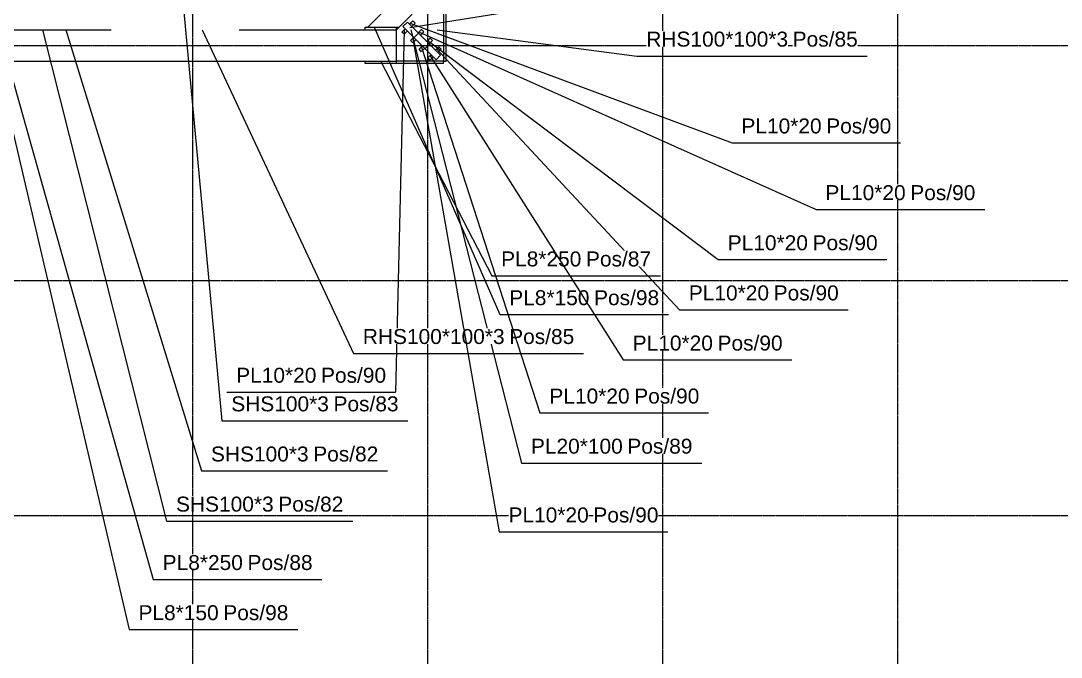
# Model space of a CAD drawing. Header units: millimetres. Extents: x -57554 to 16546, y 2142 to 98430.
# Drawn here: x 8016 to 11336, y 32645 to 34676 of the extents above; entities that cross this region are included whole.
import ezdxf

# ---------------------------------------------------------------- set-up
doc = ezdxf.new("R2010")
doc.units = ezdxf.units.MM
doc.linetypes.add('DXK_LINE_DOT3', pattern=[5.9187, 2.979, -0.9799, 0.9799, -0.9799])
doc.layers.add('S-Z2-A_TEXTUAL_ANNOTATION', color=7, linetype='Continuous')
doc.styles.add('Arial', font='ARIAL.TTF', dxfattribs={"height": 0.2})

msp = doc.modelspace()

# ---------------------------------------------------------------- linework, layer by layer
at = {"color": 1, "linetype": 'DXK_LINE_DOT3'}
for p, q in [((8565.2, 28847.3), (8565.2, 41847.3)), ((9315.2, 28847.3), (9315.2, 41847.3)), ((10065.2, 28847.3), (10065.2, 41847.3)), ((10815.2, 28847.3), (10815.2, 41847.3)), ((-6934.8, 34597.3), (15065.2, 34597.3)), ((-6934.8, 33847.3), (15065.2, 33847.3)), ((-6934.8, 33097.3), (15065.2, 33097.3))]:
    msp.add_line(p, q, dxfattribs=at)
at = {"color": 2, "linetype": 'Continuous'}
for p, q in [((9123.2, 34655.3), (9257.2, 34789.3)), ((9373.2, 34547.3), (9373.2, 34797.3)), ((9215.2, 34647.3), (9265.2, 34697.3)), ((9365.2, 34697.3), (9365.2, 34547.3)), ((9115.2, 34647.3), (9115.2, 34655.3)), ((9115.2, 34655.3), (9223.2, 34655.3)), ((9215.2, 34647.3), (9215.2, 34655.3)), ((9235.7, 34657.6), (9249.8, 34671.8)), ((9235.7, 34657.6), (9341.7, 34551.6)), ((9249.8, 34671.8), (9355.9, 34565.7)), ((9256.9, 34664.7), (9267.5, 34675.3)), ((9274.5, 34668.2), (9263.9, 34657.6)), ((9267.5, 34675.3), (9274.5, 34668.2)), ((7915.2, 34647.3), (8304.4, 34647.3)), ((8712.6, 34647.3), (9215.2, 34647.3)), ((9215.2, 34547.3), (9215.2, 34647.3)), ((9232.1, 34640), (9242.7, 34650.6)), ((9239.2, 34632.9), (9232.1, 34640)), ((9249.8, 34643.5), (9239.2, 34632.9)), ((9259.7, 34612.4), (9270.3, 34623)), ((9271, 34622.3), (9285.2, 34636.4)), ((9284.4, 34637.1), (9295.1, 34647.7)), ((9302.1, 34640.7), (9291.5, 34630.1)), ((9295.1, 34647.7), (9302.1, 34640.7)), ((9266.8, 34605.3), (9259.7, 34612.4)), ((9277.4, 34615.9), (9266.8, 34605.3)), ((9287.3, 34584.8), (9297.9, 34595.4)), ((9306.4, 34586.9), (9320.5, 34601.1)), ((9312, 34609.6), (9322.6, 34620.2)), ((9329.7, 34613.1), (9319.1, 34602.5)), ((9322.6, 34620.2), (9329.7, 34613.1)), ((9339.6, 34582), (9350.2, 34592.6)), ((9350.2, 34592.6), (9357.3, 34585.5)), ((9294.3, 34577.7), (9287.3, 34584.8)), ((9305, 34588.3), (9294.3, 34577.7)), ((9314.9, 34557.2), (9325.5, 34567.8)), ((9321.9, 34550.2), (9314.9, 34557.2)), ((9332.5, 34560.8), (9321.9, 34550.2)), ((9341.7, 34551.6), (9355.9, 34565.7)), ((9357.3, 34585.5), (9346.7, 34574.9)), ((7915.2, 34547.3), (9215.2, 34547.3)), ((9115.2, 34539.3), (9115.2, 34547.3)), ((9365.2, 34539.3), (9115.2, 34539.3)), ((9215.2, 34539.3), (9215.2, 34547.3)), ((9365.2, 34547.3), (9215.2, 34547.3)), ((9365.2, 34539.3), (9365.2, 34547.3)), ((9365.2, 34547.3), (9373.2, 34547.3))]:
    msp.add_line(p, q, dxfattribs=at)
at = {"layer": 'S-Z2-A_TEXTUAL_ANNOTATION'}
for p, q in [((8515.6, 34927.6), (8657.9, 33399.4)), ((7927.6, 34709.7), (8439, 32893)), ((7912.4, 34652.6), (8361.9, 32733)), ((8085.4, 34646.8), (8481.7, 33079.4)), ((8160.2, 34646.8), (8593.2, 33239.4)), ((8594.9, 34646.8), (9077.6, 33614.3)), ((9145.4, 34653.4), (9544.8, 33738.2)), ((9239.9, 34646.3), (9211.7, 33490.7)), ((9260.4, 34647), (9614, 33264.3)), ((9344.9, 34646.8), (9982.1, 34563.4)), ((9316.3, 34612.3), (10241.9, 33913.5)), ((9982.1, 34563.4), (10716.6, 34563.4)), ((9165.4, 34545.4), (9519, 33861.9)), ((10285.6, 34286.3), (10823.7, 34286.3)), ((10553.7, 34073.5), (11091.9, 34073.5)), ((10241.9, 33913.5), (10780, 33913.5)), ((9519, 33861.9), (10057.1, 33861.9)), ((9544.8, 33738.2), (10083, 33738.2)), ((10117.8, 33753.5), (10655.9, 33753.5)), ((9077.6, 33614.3), (9812.1, 33614.3)), ((9938.7, 33593.5), (10476.9, 33593.5)), ((8673.6, 33490.7), (9211.7, 33490.7)), ((8657.9, 33399.4), (9251.6, 33399.4)), ((9672.9, 33424.3), (10211.1, 33424.3)), ((9614, 33264.3), (10189.2, 33264.3)), ((8593.2, 33239.4), (9186.9, 33239.4)), ((8481.7, 33079.4), (9075.4, 33079.4)), ((9542.5, 33044.9), (10080.7, 33044.9)), ((8439, 32893), (8977.1, 32893)), ((8361.9, 32733), (8900, 32733))]:
    msp.add_line(p, q, dxfattribs=at)

# ---------------------------------------------------------------- wipeouts: each hides what was drawn before it
for points in [[(10527.6, 33943.5), (10527.6, 33993.5), (10271.9, 33993.5), (10271.9, 33943.5)], [(8959.3, 33520.7), (8959.3, 33570.7), (8703.6, 33570.7), (8703.6, 33520.7)], [(9958.6, 33454.3), (9958.6, 33504.3), (9702.9, 33504.3), (9702.9, 33454.3)], [(9936.7, 33294.3), (9936.7, 33344.3), (9644, 33344.3), (9644, 33294.3)], [(8934.4, 33269.4), (8934.4, 33319.4), (8623.2, 33319.4), (8623.2, 33269.4)]]:
    msp.add_wipeout(points).dxf.layer = 'S-Z2-A_TEXTUAL_ANNOTATION'

# ---------------------------------------------------------------- next in the draw order: texts
at = {"layer": 'S-Z2-A_TEXTUAL_ANNOTATION', "style": 'Arial'}
for s, p in [('PL10*20', (10271.9, 33943.5)), ('PL10*20', (8703.6, 33520.7)), ('PL10*20', (9702.9, 33454.3)), ('PL20*100', (9644, 33294.3)), ('SHS100*3', (8623.2, 33269.4))]:
    msp.add_text(s, height=47.75, dxfattribs=at).set_placement(p)

# ---------------------------------------------------------------- next in the draw order: wipeouts: each hides what was drawn before it
for points in [[(10839.4, 34103.5), (10839.4, 34153.5), (10583.7, 34153.5), (10583.7, 34103.5)], [(10750, 33943.5), (10750, 33993.5), (10542.6, 33993.5), (10542.6, 33943.5)], [(10403.5, 33783.5), (10403.5, 33833.5), (10147.8, 33833.5), (10147.8, 33783.5)], [(9830.5, 33768.2), (9830.5, 33818.2), (9574.8, 33818.2), (9574.8, 33768.2)], [(9559.6, 33644.3), (9559.6, 33694.3), (9107.6, 33694.3), (9107.6, 33644.3)], [(10224.4, 33623.5), (10224.4, 33673.5), (9968.7, 33673.5), (9968.7, 33623.5)], [(9181.7, 33520.7), (9181.7, 33570.7), (8974.3, 33570.7), (8974.3, 33520.7)], [(10181.1, 33454.3), (10181.1, 33504.3), (9973.6, 33504.3), (9973.6, 33454.3)], [(8999.1, 33429.4), (8999.1, 33479.4), (8687.9, 33479.4), (8687.9, 33429.4)], [(10159.2, 33294.3), (10159.2, 33344.3), (9951.7, 33344.3), (9951.7, 33294.3)], [(9156.9, 33269.4), (9156.9, 33319.4), (8949.4, 33319.4), (8949.4, 33269.4)], [(8822.9, 33109.4), (8822.9, 33159.4), (8511.7, 33159.4), (8511.7, 33109.4)], [(9828.2, 33074.9), (9828.2, 33124.9), (9572.5, 33124.9), (9572.5, 33074.9)], [(8724.7, 32923), (8724.7, 32973), (8469, 32973), (8469, 32923)], [(8647.5, 32763), (8647.5, 32813), (8391.9, 32813), (8391.9, 32763)]]:
    msp.add_wipeout(points).dxf.layer = 'S-Z2-A_TEXTUAL_ANNOTATION'

# ---------------------------------------------------------------- next in the draw order: texts
for s, height, p in [('PL10*20', 47.75, (10583.7, 34103.5)), ('Pos/90', 47.75, (10542.6, 33943.5)), ('PL10*20', 47.75, (10147.8, 33783.5)), ('PL8*150', 47.75, (9574.8, 33768.2)), ('RHS100*100*3', 47.754, (9107.6, 33644.3)), ('PL10*20', 47.75, (9968.7, 33623.5)), ('Pos/90', 47.75, (8974.3, 33520.7)), ('Pos/90', 47.75, (9973.6, 33454.3)), ('SHS100*3', 47.75, (8687.9, 33429.4)), ('Pos/89', 47.75, (9951.7, 33294.3)), ('Pos/82', 47.75, (8949.4, 33269.4)), ('SHS100*3', 47.75, (8511.7, 33109.4)), ('PL10*20', 47.75, (9572.5, 33074.9)), ('PL8*250', 47.75, (8469, 32923)), ('PL8*150', 47.75, (8391.9, 32763))]:
    msp.add_text(s, height=height, dxfattribs=at).set_placement(p)

# ---------------------------------------------------------------- next in the draw order: wipeouts: each hides what was drawn before it
for points in [[(11061.9, 34103.5), (11061.9, 34153.5), (10854.4, 34153.5), (10854.4, 34103.5)], [(10625.9, 33783.5), (10625.9, 33833.5), (10418.5, 33833.5), (10418.5, 33783.5)], [(10053, 33768.2), (10053, 33818.2), (9845.5, 33818.2), (9845.5, 33768.2)], [(9782.1, 33644.3), (9782.1, 33694.3), (9574.6, 33694.3), (9574.6, 33644.3)], [(10446.9, 33623.5), (10446.9, 33673.5), (10239.4, 33673.5), (10239.4, 33623.5)], [(9221.6, 33429.4), (9221.6, 33479.4), (9014.1, 33479.4), (9014.1, 33429.4)], [(9045.4, 33109.4), (9045.4, 33159.4), (8837.9, 33159.4), (8837.9, 33109.4)], [(10050.7, 33074.9), (10050.7, 33124.9), (9843.2, 33124.9), (9843.2, 33074.9)], [(8947.1, 32923), (8947.1, 32973), (8739.7, 32973), (8739.7, 32923)], [(8870, 32763), (8870, 32813), (8662.5, 32813), (8662.5, 32763)]]:
    msp.add_wipeout(points).dxf.layer = 'S-Z2-A_TEXTUAL_ANNOTATION'

# ---------------------------------------------------------------- next in the draw order: linework, layer by layer
at = {"layer": 'S-Z2-A_TEXTUAL_ANNOTATION'}
msp.add_line((9343.9, 34584.8), (10117.8, 33753.5), dxfattribs=at)

# ---------------------------------------------------------------- next in the draw order: texts
at = {"layer": 'S-Z2-A_TEXTUAL_ANNOTATION', "style": 'Arial'}
for s, p in [('Pos/90', (10854.4, 34103.5)), ('Pos/90', (10418.5, 33783.5)), ('Pos/98', (9845.5, 33768.2)), ('Pos/85', (9574.6, 33644.3)), ('Pos/90', (10239.4, 33623.5)), ('Pos/83', (9014.1, 33429.4)), ('Pos/82', (8837.9, 33109.4)), ('Pos/90', (9843.2, 33074.9)), ('Pos/88', (8739.7, 32923)), ('Pos/98', (8662.5, 32763))]:
    msp.add_text(s, height=47.75, dxfattribs=at).set_placement(p)

# ---------------------------------------------------------------- next in the draw order: wipeouts: each hides what was drawn before it
for points in [[(10464.1, 34593.4), (10464.1, 34643.4), (10012.1, 34643.4), (10012.1, 34593.4)], [(9804.7, 33891.9), (9804.7, 33941.9), (9549, 33941.9), (9549, 33891.9)]]:
    msp.add_wipeout(points).dxf.layer = 'S-Z2-A_TEXTUAL_ANNOTATION'

# ---------------------------------------------------------------- next in the draw order: linework, layer by layer
at = {"layer": 'S-Z2-A_TEXTUAL_ANNOTATION'}
for p, q in [((9257.7, 34654.7), (10384.8, 34836.3)), ((9261.2, 34667.5), (10285.6, 34286.3)), ((9267.5, 34618.7), (9542.5, 33044.9)), ((9295.1, 34591.1), (9672.9, 33424.3))]:
    msp.add_line(p, q, dxfattribs=at)

# ---------------------------------------------------------------- next in the draw order: texts
at = {"layer": 'S-Z2-A_TEXTUAL_ANNOTATION', "style": 'Arial'}
for s, height, p in [('RHS100*100*3', 47.754, (10012.1, 34593.4)), ('PL8*250', 47.75, (9549, 33891.9))]:
    msp.add_text(s, height=height, dxfattribs=at).set_placement(p)

# ---------------------------------------------------------------- next in the draw order: wipeouts: each hides what was drawn before it
for points in [[(10686.6, 34593.4), (10686.6, 34643.4), (10479.1, 34643.4), (10479.1, 34593.4)], [(10027.1, 33891.9), (10027.1, 33941.9), (9819.7, 33941.9), (9819.7, 33891.9)]]:
    msp.add_wipeout(points).dxf.layer = 'S-Z2-A_TEXTUAL_ANNOTATION'

# ---------------------------------------------------------------- next in the draw order: linework, layer by layer
at = {"layer": 'S-Z2-A_TEXTUAL_ANNOTATION'}
for p, q in [((9288.7, 34639.9), (10553.7, 34073.5)), ((9322.7, 34563.5), (9938.7, 33593.5))]:
    msp.add_line(p, q, dxfattribs=at)

# ---------------------------------------------------------------- next in the draw order: texts
at = {"layer": 'S-Z2-A_TEXTUAL_ANNOTATION', "style": 'Arial'}
for s, p in [('Pos/85', (10479.1, 34593.4)), ('Pos/87', (9819.7, 33891.9))]:
    msp.add_text(s, height=47.75, dxfattribs=at).set_placement(p)

# ---------------------------------------------------------------- next in the draw order: wipeouts: each hides what was drawn before it
msp.add_wipeout([(10571.2, 34316.3), (10571.2, 34366.3), (10315.6, 34366.3), (10315.6, 34316.3)]).dxf.layer = 'S-Z2-A_TEXTUAL_ANNOTATION'

# ---------------------------------------------------------------- next in the draw order: texts
msp.add_text('PL10*20', height=47.75, dxfattribs=at).set_placement((10315.6, 34316.3))

# ---------------------------------------------------------------- next in the draw order: wipeouts: each hides what was drawn before it
msp.add_wipeout([(10793.7, 34316.3), (10793.7, 34366.3), (10586.2, 34366.3), (10586.2, 34316.3)]).dxf.layer = 'S-Z2-A_TEXTUAL_ANNOTATION'

# ---------------------------------------------------------------- next in the draw order: texts
msp.add_text('Pos/90', height=47.75, dxfattribs=at).set_placement((10586.2, 34316.3))

doc.saveas('drawing.dxf')
